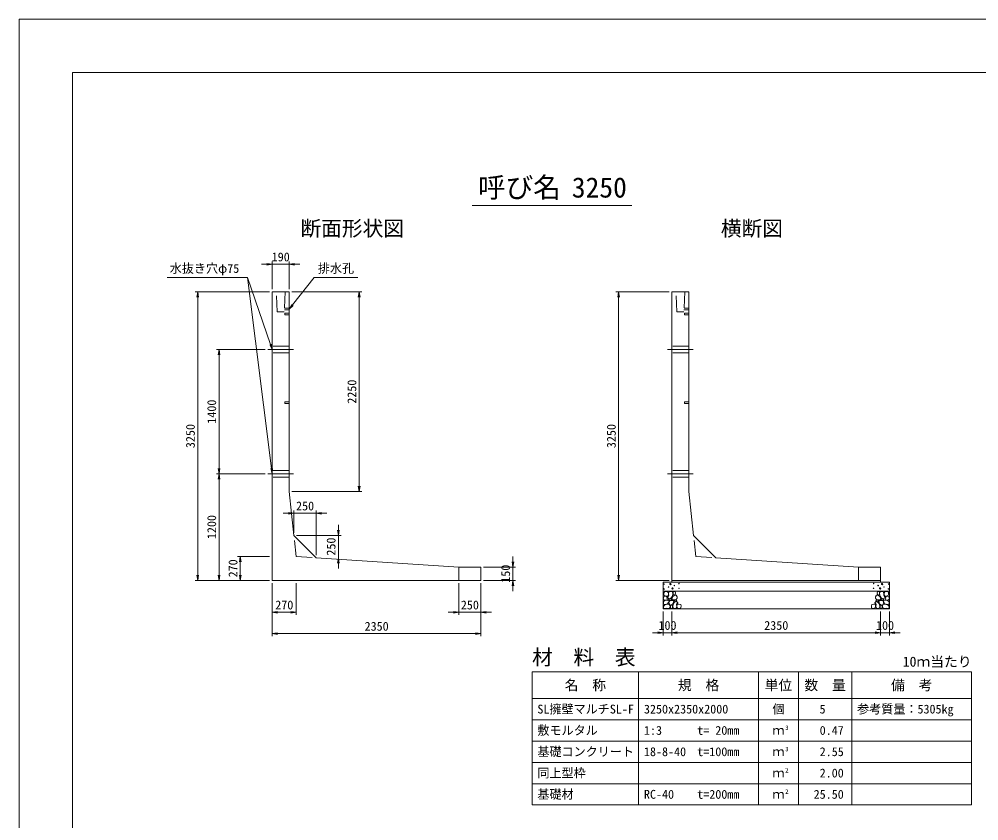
# Model space of a CAD drawing. Units: millimetres at full size, sheet at 1:30. Extents: x 87100 to 112330, y -109759 to -91939.
# Drawn here: x 87100 to 97906, y -100967 to -91939 of the extents above; entities that cross this region are included whole.
import ezdxf
from ezdxf.enums import TextEntityAlignment as Align

# ---------------------------------------------------------------- set-up
doc = ezdxf.new("R2010")
doc.units = ezdxf.units.MM
doc.header["$LTSCALE"] = 30
doc.linetypes.add('CHAIN', pattern=[18.5, 12, -1.5, 3.5, -1.5])
doc.linetypes.add('DASHED_SPACED', pattern=[12, 6, -6])
for name, color, linetype, lineweight in [('D-BMK', 2, 'CHAIN', 13), ('D-DCR-HCHn', 4, 'Continuous', 9), ('D-MTR-FRAM', 7, 'Continuous', 13), ('D-MTR-LINE', 7, 'Continuous', 13), ('D-STR-DIM', 7, 'Continuous', 9), ('D-STR-STRn', 1, 'Continuous', 13), ('D-STR-TXT', 7, 'Continuous', 9), ('D-TTL', 2, 'Continuous', 13), ('D-TTL-TXT', 7, 'Continuous', 13)]:
    doc.layers.add(name, color=color, linetype=linetype, lineweight=lineweight)
doc.layers.add('D-MTR', color=7, linetype='Continuous')
doc.layers.add('D-MTR-TXT', color=7, linetype='Continuous')
doc.styles.add('ＭＳ ゴシック', font='')
doc.styles.get('ＭＳ ゴシック').set_extended_font_data('MS Gothic')

# ---------------------------------------------------------------- blocks, each defined once
blk = doc.blocks.new('open_arrow')
at = {"color": 0, "linetype": 'Continuous', "lineweight": -2}
blk.add_lwpolyline([(7.5, 1.25), (0, 0), (7.5, -1.25)], dxfattribs=at)

msp = doc.modelspace()

# ---------------------------------------------------------------- linework, layer by layer
at = {"layer": 'D-BMK'}
for p, q in [((89900.11, -95658.73), (90190.11, -95658.73)), ((94400.11, -95658.73), (94690.11, -95658.73)), ((89900.11, -97058.73), (90190.11, -97058.73)), ((94400.11, -97058.73), (94690.11, -97058.73))]:
    msp.add_line(p, q, dxfattribs=at)
at = {"layer": 'D-DCR-HCHn'}
for points in [[(94357.39, -98444.92), (94350.46, -98465.72), (94359.7, -98479.59), (94382.82, -98481.9), (94398.6, -98475.13), (94392.06, -98458.79), (94396.69, -98449.54), (94387.44, -98440.3), (94373.57, -98435.67)], [(94401.31, -98387.13), (94380.51, -98382.51), (94362.01, -98391.76), (94359.7, -98412.56), (94364.33, -98428.74), (94387.44, -98435.67), (94403.62, -98435.67), (94410.55, -98424.12), (94410.55, -98398.69)], [(94419.8, -98384.82), (94412.87, -98405.62), (94415.18, -98428.74), (94399, -98454.17), (94419.8, -98465.72), (94442.91, -98454.17), (94456.78, -98435.67), (94461.41, -98405.62), (94456.78, -98389.44), (94442.91, -98382.51)], [(94459.09, -98440.3), (94447.54, -98468.03), (94456.78, -98479.59), (94484.52, -98479.59), (94496.08, -98474.97), (94507.64, -98458.79), (94507.64, -98444.92), (94496.08, -98426.43), (94482.21, -98424.12)], [(94463.72, -98389.44), (94463.72, -98417.18), (94475.27, -98424.12), (94486.83, -98417.18), (94489.14, -98401), (94486.83, -98387.13), (94470.65, -98382.51)], [(96791.13, -98440.3), (96802.68, -98468.03), (96793.44, -98479.59), (96765.7, -98479.59), (96754.14, -98474.97), (96742.58, -98458.79), (96742.58, -98444.92), (96754.14, -98426.43), (96768.01, -98424.12)], [(96786.5, -98389.44), (96786.5, -98417.18), (96774.95, -98424.12), (96763.39, -98417.18), (96761.08, -98401), (96763.39, -98387.13), (96779.57, -98382.51)], [(96830.42, -98384.82), (96837.35, -98405.62), (96835.04, -98428.74), (96851.22, -98454.17), (96830.42, -98465.72), (96807.31, -98454.17), (96793.44, -98435.67), (96788.81, -98405.62), (96793.44, -98389.44), (96807.31, -98382.51)], [(96848.91, -98387.13), (96869.71, -98382.51), (96888.21, -98391.76), (96890.52, -98412.56), (96885.9, -98428.74), (96862.78, -98435.67), (96846.6, -98435.67), (96839.67, -98424.12), (96839.67, -98398.69)], [(96892.83, -98444.92), (96899.76, -98465.72), (96890.52, -98479.59), (96867.4, -98481.9), (96851.62, -98475.13), (96858.16, -98458.79), (96853.53, -98449.54), (96862.78, -98440.3), (96876.65, -98435.67)], [(94401.27, -98521.72), (94418.39, -98496.04), (94416.25, -98489.62), (94392.7, -98483.19), (94371.3, -98485.33), (94356.32, -98498.18), (94354.18, -98513.16), (94356.32, -98528.14), (94373.44, -98532.42)], [(94409.83, -98575.22), (94424.81, -98568.8), (94429.09, -98547.4), (94420.53, -98532.42), (94405.55, -98528.14), (94386.28, -98530.28), (94364.88, -98538.84), (94354.18, -98551.68), (94354.18, -98566.66), (94360.6, -98575.22), (94386.28, -98573.08)], [(94424.42, -98465.72), (94412.87, -98474.97), (94417.49, -98481.9), (94433.67, -98481.9), (94440.6, -98479.59), (94445.23, -98470.35), (94438.29, -98463.41)], [(94461.19, -98521.72), (94471.89, -98496.04), (94463.33, -98485.33), (94437.65, -98485.33), (94426.95, -98489.62), (94416.25, -98504.6), (94416.25, -98517.44), (94426.95, -98534.56), (94439.79, -98536.7)], [(94456.91, -98568.8), (94456.91, -98543.12), (94446.21, -98536.7), (94435.51, -98543.12), (94433.37, -98558.1), (94435.51, -98570.94), (94450.49, -98575.22)], [(94497.58, -98573.08), (94504, -98553.82), (94501.86, -98532.42), (94516.84, -98508.88), (94497.58, -98498.18), (94476.17, -98508.88), (94463.33, -98526), (94459.05, -98553.82), (94463.33, -98568.8), (94476.17, -98575.22)], [(94493.3, -98498.18), (94504, -98489.62), (94499.72, -98483.19), (94484.73, -98483.19), (94478.31, -98485.33), (94474.03, -98493.9), (94480.45, -98500.32)], [(94514.7, -98570.94), (94533.96, -98575.22), (94551.08, -98566.66), (94553.22, -98547.4), (94548.94, -98532.42), (94527.54, -98526), (94512.56, -98526), (94506.14, -98536.7), (94506.14, -98560.24)], [(96735.52, -98570.94), (96716.26, -98575.22), (96699.14, -98566.66), (96697, -98547.4), (96701.28, -98532.42), (96722.68, -98526), (96737.66, -98526), (96744.08, -98536.7), (96744.08, -98560.24)], [(96752.64, -98573.08), (96746.22, -98553.82), (96748.36, -98532.42), (96733.38, -98508.88), (96752.64, -98498.18), (96774.05, -98508.88), (96786.89, -98526), (96791.17, -98553.82), (96786.89, -98568.8), (96774.05, -98575.22)], [(96756.92, -98498.18), (96746.22, -98489.62), (96750.5, -98483.19), (96765.49, -98483.19), (96771.91, -98485.33), (96776.19, -98493.9), (96769.77, -98500.32)], [(96789.03, -98521.72), (96778.33, -98496.04), (96786.89, -98485.33), (96812.57, -98485.33), (96823.27, -98489.62), (96833.97, -98504.6), (96833.97, -98517.44), (96823.27, -98534.56), (96810.43, -98536.7)], [(96793.31, -98568.8), (96793.31, -98543.12), (96804.01, -98536.7), (96814.71, -98543.12), (96816.85, -98558.1), (96814.71, -98570.94), (96799.73, -98575.22)], [(96825.8, -98465.72), (96837.35, -98474.97), (96832.73, -98481.9), (96816.55, -98481.9), (96809.62, -98479.59), (96804.99, -98470.35), (96811.93, -98463.41)], [(96840.39, -98575.22), (96825.41, -98568.8), (96821.13, -98547.4), (96829.69, -98532.42), (96844.67, -98528.14), (96863.94, -98530.28), (96885.34, -98538.84), (96896.04, -98551.68), (96896.04, -98566.66), (96889.62, -98575.22), (96863.94, -98573.08)], [(96848.96, -98521.72), (96831.83, -98496.04), (96833.97, -98489.62), (96857.52, -98483.19), (96878.92, -98485.33), (96893.9, -98498.18), (96896.04, -98513.16), (96893.9, -98528.14), (96876.78, -98532.42)]]:
    msp.add_lwpolyline(points, close=True, dxfattribs=at)
for centre, radius in [((94360.84, -98301.3), 3), ((94412.4, -98332.97), 3), ((94433.45, -98301.3), 7.5), ((94477.82, -98317.09), 3), ((94528.24, -98295.25), 3), ((96721.98, -98295.25), 3), ((96772.4, -98317.09), 3), ((96816.77, -98301.3), 7.5), ((96837.82, -98332.97), 3), ((96889.38, -98301.3), 3), ((94361.98, -98354.81), 3), ((94456.77, -98348.76), 7.5), ((94529.38, -98348.76), 3), ((96720.84, -98348.76), 3), ((96793.45, -98348.76), 7.5), ((96888.24, -98354.81), 3)]:
    msp.add_circle(centre, radius, dxfattribs=at)
at = {"layer": 'D-MTR-FRAM'}
for p, q in [((92875.11, -99288.73), (97825.11, -99288.73)), ((92875.11, -99288.73), (92875.11, -100788.73)), ((97825.11, -99288.73), (97825.11, -100788.73)), ((92875.11, -100788.73), (97825.11, -100788.73))]:
    msp.add_line(p, q, dxfattribs=at)
at = {"layer": 'D-MTR-LINE'}
for p, q in [((94075.11, -99288.73), (94075.11, -100788.73)), ((95425.11, -99288.73), (95425.11, -100788.73)), ((95875.11, -99288.73), (95875.11, -100788.73)), ((96475.11, -99288.73), (96475.11, -100788.73)), ((92875.11, -99588.73), (97825.11, -99588.73)), ((92875.11, -99828.73), (97825.11, -99828.73)), ((92875.11, -100068.73), (97825.11, -100068.73)), ((92875.11, -100308.73), (97825.11, -100308.73)), ((92875.11, -100548.73), (97825.11, -100548.73))]:
    msp.add_line(p, q, dxfattribs=at)
at = {"layer": 'D-STR-DIM'}
for p, q in [((89830.11, -94698.73), (90260.11, -94698.73)), ((89950.11, -94978.73), (89950.11, -94668.73)), ((90140.11, -94978.73), (90140.11, -94668.73)), ((89920.11, -95008.73), (89080.11, -95008.73)), ((89110.11, -98258.73), (89110.11, -95008.73)), ((90170.11, -95008.73), (90958.75, -95008.73)), ((90928.75, -97258.73), (90928.75, -95008.73)), ((94420.11, -95008.73), (93820.11, -95008.73)), ((93850.11, -98258.73), (93850.11, -95008.73)), ((89870.11, -95658.73), (89320.11, -95658.73)), ((89350.11, -97058.73), (89350.11, -95658.73)), ((89870.11, -97058.73), (89320.11, -97058.73)), ((89870.11, -97058.73), (89320.11, -97058.73)), ((89350.11, -98258.73), (89350.11, -97058.73)), ((90170.11, -97258.73), (90958.75, -97258.73)), ((90074.32, -97503.43), (90564.32, -97503.43)), ((90194.32, -97723.43), (90194.32, -97473.43)), ((90444.32, -97973.43), (90444.32, -97473.43)), ((90694.32, -98123.43), (90694.32, -97633.43)), ((90224.32, -97753.43), (90724.32, -97753.43)), ((89920.11, -97988.73), (89560.11, -97988.73)), ((89590.11, -98258.73), (89590.11, -97988.73)), ((92660.11, -97988.73), (92660.11, -98378.73)), ((92330.11, -98108.73), (92690.11, -98108.73)), ((89920.11, -98258.73), (89080.11, -98258.73)), ((89920.11, -98258.73), (89320.11, -98258.73)), ((89920.11, -98258.73), (89560.11, -98258.73)), ((89950.11, -98288.73), (89950.11, -98888.73)), ((89950.11, -98288.73), (89950.11, -98648.73)), ((90220.11, -98288.73), (90220.11, -98648.73)), ((92050.11, -98288.73), (92050.11, -98648.73)), ((92300.11, -98288.73), (92300.11, -98888.73)), ((92300.11, -98288.73), (92300.11, -98648.73)), ((92330.11, -98258.73), (92690.11, -98258.73)), ((94420.11, -98258.73), (93820.11, -98258.73)), ((89950.11, -98618.73), (90220.11, -98618.73)), ((91930.11, -98618.73), (92420.11, -98618.73)), ((94350.11, -98608.73), (94350.11, -98878.73)), ((94450.11, -98608.73), (94450.11, -98878.73)), ((94450.11, -98608.73), (94450.11, -98878.73)), ((96800.11, -98608.73), (96800.11, -98878.73)), ((96800.11, -98608.73), (96800.11, -98878.73)), ((96900.11, -98608.73), (96900.11, -98878.73)), ((92300.11, -98858.73), (89950.11, -98858.73)), ((94570.11, -98848.73), (94230.11, -98848.73)), ((94450.11, -98848.73), (96800.11, -98848.73)), ((96680.11, -98848.73), (97020.11, -98848.73))]:
    msp.add_line(p, q, dxfattribs=at)
for points in [[(89950.11, -97058.73), (89942.58, -96999.2), (89670.11, -94846.51)], [(89950.11, -95658.73), (89930.56, -95602), (89670.11, -94846.51)], [(90140.11, -95203.73), (90177.12, -95156.51), (90420.11, -94846.51)]]:
    msp.add_lwpolyline(points, dxfattribs=at)
at = {"layer": 'D-STR-STRn'}
for p, q in [((89950.11, -98258.73), (89950.11, -95008.73)), ((89950.11, -95008.73), (90140.11, -95008.73)), ((90140.11, -95008.73), (90140.11, -97258.73)), ((94450.11, -98258.73), (94450.11, -95008.73)), ((94450.11, -95008.73), (94640.11, -95008.73)), ((94640.11, -95008.73), (94640.11, -97258.73)), ((90140.11, -97258.73), (90194.32, -97753.43)), ((94640.11, -97258.73), (94694.32, -97753.43)), ((90444.32, -98003.43), (90194.32, -97753.43)), ((94944.32, -98003.43), (94694.32, -97753.43)), ((92050.11, -98108.73), (90444.32, -98003.43)), ((96550.11, -98108.73), (94944.32, -98003.43)), ((92050.11, -98108.73), (92300.11, -98108.73)), ((92050.11, -98108.73), (92050.11, -98258.73)), ((92300.11, -98258.73), (92300.11, -98108.73)), ((96550.11, -98108.73), (96800.11, -98108.73)), ((96550.11, -98108.73), (96550.11, -98258.73)), ((96800.11, -98258.73), (96800.11, -98108.73)), ((89950.11, -98258.73), (92300.11, -98258.73)), ((89950.11, -98258.73), (92050.11, -98258.73)), ((94350.11, -98578.73), (94350.11, -98278.73)), ((94350.11, -98278.73), (96900.11, -98278.73)), ((94450.11, -98258.73), (94450.11, -98278.73)), ((94450.11, -98258.73), (96800.11, -98258.73)), ((96800.11, -98258.73), (96800.11, -98278.73)), ((96900.11, -98278.73), (96900.11, -98578.73)), ((94350.11, -98378.73), (96900.11, -98378.73)), ((94350.11, -98578.73), (96900.11, -98578.73))]:
    msp.add_line(p, q, dxfattribs=at)
at = {"layer": 'D-STR-STRn', "linetype": 'DASHED_SPACED'}
for p, q in [((90005.11, -95233.73), (89995.11, -95008.73)), ((90095.11, -95008.73), (90085.11, -95233.73)), ((94505.11, -95233.73), (94495.11, -95008.73)), ((94595.11, -95008.73), (94585.11, -95233.73)), ((90086.89, -95193.73), (90140.11, -95193.73)), ((94586.89, -95193.73), (94640.11, -95193.73)), ((90085.11, -95233.73), (90005.11, -95233.73)), ((90086, -95213.73), (90140.11, -95213.73)), ((94585.11, -95233.73), (94505.11, -95233.73)), ((94586, -95213.73), (94640.11, -95213.73)), ((90140.11, -95621.23), (89950.11, -95621.23)), ((94640.11, -95621.23), (94450.11, -95621.23)), ((90140.11, -95696.23), (89950.11, -95696.23)), ((94640.11, -95696.23), (94450.11, -95696.23)), ((90140.11, -97021.23), (89950.11, -97021.23)), ((94640.11, -97021.23), (94450.11, -97021.23)), ((90140.11, -97096.23), (89950.11, -97096.23)), ((94640.11, -97096.23), (94450.11, -97096.23))]:
    msp.add_line(p, q, dxfattribs=at)
at = {"layer": 'D-STR-STRn', "color": 2, "linetype": 'DASHED_SPACED'}
for p, q in [((90220.11, -97988.73), (90194.32, -97753.43)), ((94720.11, -97988.73), (94694.32, -97753.43)), ((90220.11, -97988.73), (90444.32, -98003.43)), ((94720.11, -97988.73), (94944.32, -98003.43))]:
    msp.add_line(p, q, dxfattribs=at)
at = {"layer": 'D-STR-STRn', "linetype": 'DASHED_SPACED'}
for points in [[(90140.11, -95249.23), (90090.11, -95249.23), (90090.11, -95268.23), (90140.11, -95268.23)], [(94640.11, -95249.23), (94590.11, -95249.23), (94590.11, -95268.23), (94640.11, -95268.23)], [(90140.11, -96249.23), (90090.11, -96249.23), (90090.11, -96268.23), (90140.11, -96268.23)], [(94640.11, -96249.23), (94590.11, -96249.23), (94590.11, -96268.23), (94640.11, -96268.23)]]:
    msp.add_lwpolyline(points, dxfattribs=at)
at = {"layer": 'D-STR-TXT'}
for p, q in [((89670.11, -94846.51), (88767.93, -94846.51)), ((90420.11, -94846.51), (90912.29, -94846.51))]:
    msp.add_line(p, q, dxfattribs=at)
at = {"layer": 'D-TTL'}
for points in [[(87100.11, -109758.73), (112330.11, -109758.73), (112330.11, -91938.73), (87100.11, -91938.73)], [(87700.11, -109158.73), (111730.11, -109158.73), (111730.11, -92538.73), (87700.11, -92538.73)]]:
    msp.add_lwpolyline(points, close=True, dxfattribs=at)
at = {"layer": 'D-TTL-TXT'}
msp.add_line((92200.11, -94038.73), (94000.11, -94038.73), dxfattribs=at)

# ---------------------------------------------------------------- block references
at = {"layer": 'D-STR-DIM', "xscale": 8, "yscale": 8}
for p, rotation in [((89950.11, -94698.73), 180), ((89110.11, -95008.73), 270), ((90928.75, -95008.73), 270), ((93850.11, -95008.73), 270), ((90140.11, -95203.73), 51.9), ((89950.11, -95658.73), 109), ((89350.11, -95658.73), 270), ((89350.11, -97058.73), 90), ((89950.11, -97058.73), 97.2), ((89350.11, -97058.73), 270), ((90928.75, -97258.73), 90), ((90194.32, -97503.43), 180), ((90694.32, -97753.43), 90), ((89590.11, -97988.73), 270), ((90694.32, -98003.43), 270), ((92660.11, -98108.73), 90), ((89110.11, -98258.73), 90), ((89350.11, -98258.73), 90), ((89590.11, -98258.73), 90), ((93850.11, -98258.73), 90), ((92660.11, -98258.73), 270), ((90220.11, -98618.73), 180), ((92050.11, -98618.73), 180), ((92300.11, -98858.73), 180), ((94350.11, -98848.73), 180), ((96800.11, -98848.73), 180), ((96800.11, -98848.73), 180)]:
    msp.add_blockref('open_arrow', p, dxfattribs=dict(at, rotation=rotation))
for p in [(90140.11, -94698.73), (90444.32, -97503.43), (89950.11, -98618.73), (92300.11, -98618.73), (89950.11, -98858.73), (94450.11, -98848.73), (94450.11, -98848.73), (96900.11, -98848.73)]:
    msp.add_blockref('open_arrow', p, dxfattribs=at)

# ---------------------------------------------------------------- texts
at = {"layer": 'D-MTR', "style": 'ＭＳ ゴシック'}
msp.add_text('材\u3000料\u3000表', height=170.9, dxfattribs=at).set_placement((92875.11, -99261.5), align=Align.BOTTOM_LEFT)
msp.add_text('10ｍ当たり', height=113.9, dxfattribs=at).set_placement((97825.11, -99265.58), align=Align.BOTTOM_RIGHT)
at = {"layer": 'D-MTR-TXT', "style": 'ＭＳ ゴシック'}
for s, height, p in [('名\u3000称', 113.9, (93475.11, -99438.73)), ('規\u3000格', 113.9, (94750.11, -99438.73)), ('単位', 113.9, (95650.11, -99438.73)), ('数\u3000量', 113.9, (96175.11, -99438.73)), ('備\u3000考', 113.9, (97150.11, -99438.73)), ('個', 99.69, (95650.11, -99708.73)), ('ｍ', 99.69, (95650.11, -99948.73)), ('ｍ', 99.69, (95650.11, -100188.73)), ('ｍ', 99.69, (95650.11, -100428.73)), ('ｍ', 99.69, (95650.11, -100668.73))]:
    msp.add_text(s, height=height, dxfattribs=at).set_placement(p, align=Align.MIDDLE_CENTER)
for s, p in [('SL擁壁マルチSL-F', (92935.11, -99708.73)), ('3250x2350x2000', (94135.11, -99708.73)), ('参考質量：5305kg', (96535.11, -99708.73)), ('敷モルタル', (92935.11, -99948.73)), ('1:3', (94135.11, -99948.73)), ('t= 20mm', (94735.11, -99948.73)), ('基礎コンクリート', (92935.11, -100188.73)), ('18-8-40', (94135.11, -100188.73)), ('t=100mm', (94735.11, -100188.73)), ('同上型枠', (92935.11, -100428.73)), ('基礎材', (92935.11, -100668.73)), ('RC-40', (94135.11, -100668.73)), ('t=200mm', (94735.11, -100668.73))]:
    msp.add_text(s, height=99.69, dxfattribs=at).set_placement(p, align=Align.MIDDLE_LEFT)
for s, p in [('5', (96180.44, -99708.73)), ('0.47', (96385.11, -99948.73)), ('2.55', (96385.11, -100188.73)), ('2.00', (96385.11, -100428.73)), ('25.50', (96385.11, -100668.73))]:
    msp.add_text(s, height=99.69, dxfattribs=at).set_placement(p, align=Align.MIDDLE_RIGHT)
for s, p in [('3', (95725.11, -99958.29)), ('3', (95725.11, -100198.29)), ('2', (95725.11, -100438.29)), ('2', (95725.11, -100678.29))]:
    msp.add_text(s, height=49.84, dxfattribs=at).set_placement(p, align=Align.BOTTOM_LEFT)
at = {"layer": 'D-STR-DIM', "style": 'ＭＳ ゴシック'}
for s, p in [('190', (90045.11, -94616.23)), ('250', (90319.32, -97420.93)), ('270', (90085.11, -98536.23)), ('250', (92175.11, -98536.23)), ('2350', (91125.11, -98776.23)), ('100', (94400.11, -98766.23)), ('2350', (95625.11, -98766.23)), ('100', (96850.11, -98766.23))]:
    msp.add_text(s, height=99.69, dxfattribs=at).set_placement(p, align=Align.MIDDLE_CENTER)
for s, p in [('2250', (90846.25, -96133.73)), ('1400', (89267.61, -96358.73)), ('3250', (89027.61, -96633.73)), ('3250', (93767.61, -96633.73)), ('1200', (89267.61, -97658.73)), ('250', (90611.82, -97878.43)), ('270', (89507.61, -98123.73)), ('150', (92577.61, -98183.73))]:
    msp.add_text(s, height=99.69, rotation=90, dxfattribs=at).set_placement(p, align=Align.MIDDLE_CENTER)
at = {"layer": 'D-STR-TXT', "style": 'ＭＳ ゴシック'}
for s, p in [('水抜き穴φ75', (88795.83, -94825.63)), ('排水孔', (90462.91, -94825.63))]:
    msp.add_text(s, height=99.69, dxfattribs=at).set_placement(p, align=Align.BOTTOM_LEFT)
at = {"layer": 'D-TTL-TXT', "style": 'ＭＳ ゴシック'}
for s, height, p in [('呼び名', 227.9, (92732.61, -94016.23)), ('3250', 227.9, (93632.61, -94016.23)), ('断面形状図', 170.9, (90850.11, -94431.5)), ('横断図', 170.9, (95350.11, -94431.5))]:
    msp.add_text(s, height=height, dxfattribs=at).set_placement(p, align=Align.BOTTOM_CENTER)

doc.saveas('drawing.dxf')
